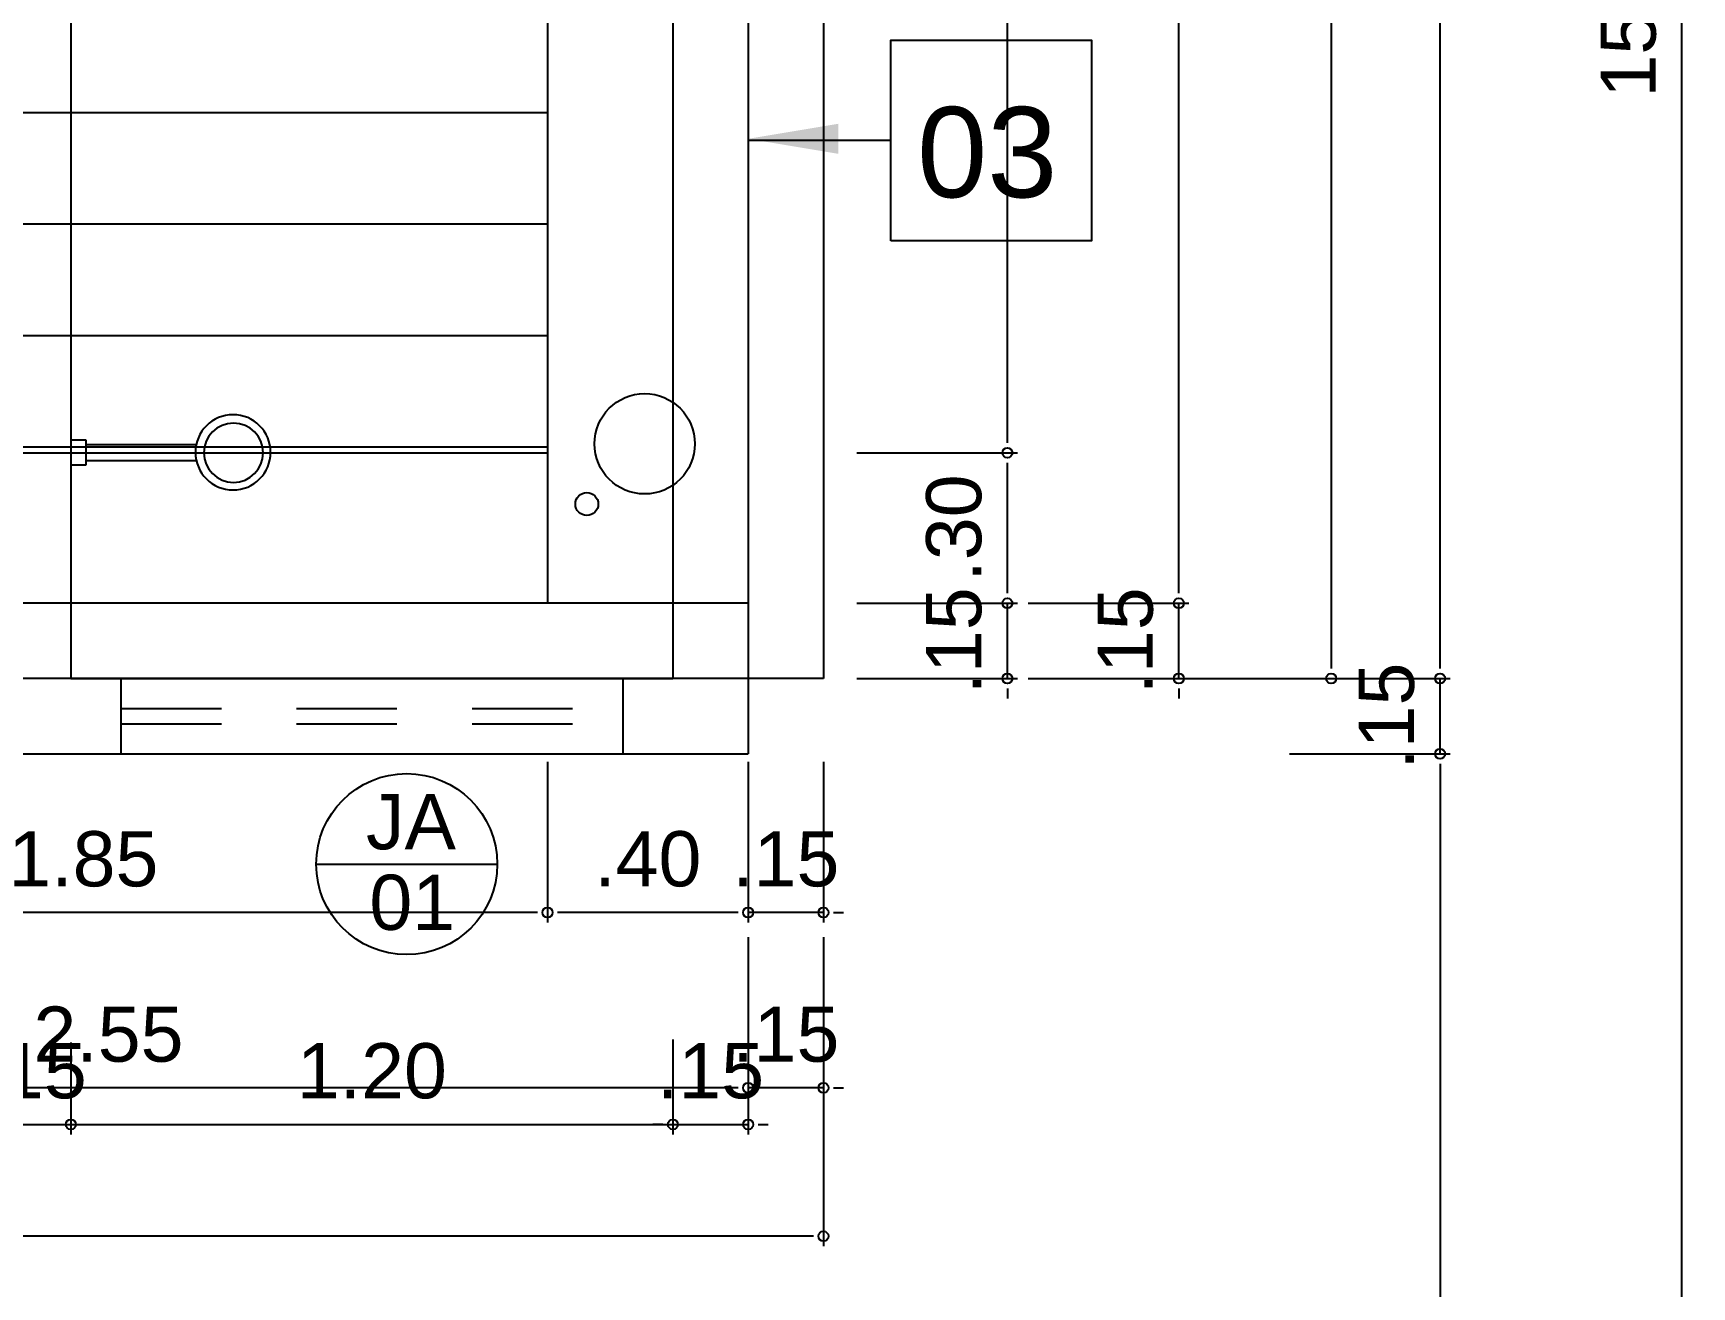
# Model space of a CAD drawing. Header units: millimetres. Extents: x 2125 to 3408, y 1171 to 1686.
# Drawn here: x 3402.146 to 3405.452, y 1524.769 to 1527.267 of the extents above; entities that cross this region are included whole.
import ezdxf

# ---------------------------------------------------------------- set-up
doc = ezdxf.new("R2010")
doc.units = ezdxf.units.MM
doc.linetypes.add('CONTORNO_QUADRO_T', pattern=[0.35, 0.2, -0.15])
for name, color, linetype in [('CALHA', 2, 'Continuous'), ('cobertura', 1, 'Continuous'), ('cotas', 7, 'Continuous'), ('ESQUADRIA', 3, 'Continuous'), ('JANELA2', 1, 'Continuous'), ('LAYOUT', 7, 'Continuous'), ('Layout_Equipamentos', 7, 'Continuous'), ('PAREDE', 4, 'Continuous'), ('PAREDES', 4, 'Continuous'), ('RUFO', 3, 'Continuous'), ('TEXTO01', 7, 'Continuous'), ('TEXTO02', 3, 'Continuous')]:
    doc.layers.add(name, color=color, linetype=linetype)
doc.styles.add('ROMANS', font='arial.ttf')
doc.styles.get("Standard").update_dxf_attribs({"font": 'arial.ttf'})
doc.styles.add('TEXTO1', font='swissko.ttf', dxfattribs={"width": 0.6, "height": 0.1})
doc.dimstyles.new('ESCALA75', dxfattribs={"dimtxt": 0.11, "dimasz": 0.02, "dimexe": 0.02, "dimexo": 0.04, "dimgap": 0.05, "dimtad": 1, "dimzin": 4, "dimdsep": 46, "dimtxsty": 'ROMANS', "dimblk1": 'PPC', "dimblk2": 'PPC', "dimsah": 1, "dimcen": 0.02, "dimclrd": 7, "dimclre": 7, "dimclrt": 3, "dimazin": 1, "dimtfac": 1, "dimtix": 1, "dimtmove": 0, "dimatfit": 3, "dimldrblk": 'PPC', "dimfxl": 0, "dimtolj": 1, "dimtzin": 12, "dimarcsym": 0})

# ---------------------------------------------------------------- blocks, each defined once
blk = doc.blocks.new('new block9')
at = {"layer": 'Layout_Equipamentos'}
for p, q in [((-0.0255, 0.3243), (-0.0255, 0.2943)), ((0.0245, 0.2943), (0.0245, 0.3243)), ((-0.0255, 0.2943), (0.0245, 0.2943)), ((-0.0165, 0.2943), (-0.0165, 0.0743)), ((0.0155, 0.2943), (0.0155, 0.0743))]:
    blk.add_line(p, q, dxfattribs=at)
for centre, radius in [((-0.0008, 0.001), 0.075), ((0, 0), 0.059)]:
    blk.add_circle(centre, radius, dxfattribs=at)
blk = doc.blocks.new('PPC')
at = {"color": 2}
blk.add_circle((0, 0), 0.5, dxfattribs=at)
blk = doc.blocks.new('*D1241')
at = {"layer": 'cotas', "color": 7, "lineweight": -2, "transparency": 16777216}
for p, q in [((3404.9504, 1526.001), (3404.9504, 1526.021)), ((3404.6504, 1525.981), (3404.9704, 1525.981)), ((3404.9504, 1525.831), (3404.9504, 1525.981)), ((3404.6504, 1525.831), (3404.9704, 1525.831)), ((3404.9504, 1525.811), (3404.9504, 1525.791))]:
    blk.add_line(p, q, dxfattribs=at)
at = {"layer": 'DEFPOINTS', "color": 0, "transparency": 16777216}
for p in [(3403.4214, 1525.981), (3404.9504, 1525.981), (3403.4214, 1525.831)]:
    blk.add_point(p, dxfattribs=at)
at = {"layer": 'cotas', "color": 7, "lineweight": -2, "transparency": 16777216, "xscale": 0.02, "yscale": 0.02, "zscale": 0.02}
for p, rotation in [((3404.9504, 1525.981), 270), ((3404.9504, 1525.831), 90)]:
    blk.add_blockref('PPC', p, dxfattribs=dict(at, rotation=rotation))
at = {"layer": 'cotas', "color": 3, "transparency": 16777216, "insert": (3404.8442, 1525.906), "char_height": 0.11, "attachment_point": 5, "rotation": 90, "style": 'ROMANS'}
blk.add_mtext('\\A1;.15', dxfattribs=at)
blk = doc.blocks.new('*D1242')
at = {"layer": 'cotas', "color": 7, "lineweight": -2, "transparency": 16777216}
for p, q in [((3404.6504, 1529.081), (3404.9704, 1529.081)), ((3404.9504, 1526.001), (3404.9504, 1529.061)), ((3404.6504, 1525.981), (3404.9704, 1525.981))]:
    blk.add_line(p, q, dxfattribs=at)
at = {"layer": 'DEFPOINTS', "color": 0, "transparency": 16777216}
for p in [(3403.4214, 1529.081), (3404.9504, 1529.081), (3403.4214, 1525.981)]:
    blk.add_point(p, dxfattribs=at)
at = {"layer": 'cotas', "color": 7, "lineweight": -2, "transparency": 16777216, "xscale": 0.02, "yscale": 0.02, "zscale": 0.02}
for p, rotation in [((3404.9504, 1529.081), 90), ((3404.9504, 1525.981), 270)]:
    blk.add_blockref('PPC', p, dxfattribs=dict(at, rotation=rotation))
at = {"layer": 'cotas', "color": 3, "transparency": 16777216, "insert": (3404.8442, 1527.531), "char_height": 0.11, "attachment_point": 5, "rotation": 90, "style": 'ROMANS'}
blk.add_mtext('\\A1;3.10', dxfattribs=at)
blk = doc.blocks.new('*D1201')
at = {"layer": 'cotas', "color": 7, "lineweight": -2, "transparency": 16777216}
for p, q in [((3405.1322, 1535.031), (3405.4522, 1535.031)), ((3405.4322, 1519.651), (3405.4322, 1535.011)), ((3405.1322, 1519.631), (3405.4522, 1519.631))]:
    blk.add_line(p, q, dxfattribs=at)
at = {"layer": 'DEFPOINTS', "color": 0, "transparency": 16777216}
for p in [(3403.6639, 1535.031), (3405.4322, 1535.031), (3403.6639, 1519.631)]:
    blk.add_point(p, dxfattribs=at)
at = {"layer": 'cotas', "color": 7, "lineweight": -2, "transparency": 16777216, "xscale": 0.02, "yscale": 0.02, "zscale": 0.02}
for p, rotation in [((3405.4322, 1535.031), 90), ((3405.4322, 1519.631), 270)]:
    blk.add_blockref('PPC', p, dxfattribs=dict(at, rotation=rotation))
at = {"layer": 'cotas', "color": 3, "transparency": 16777216, "insert": (3405.3261, 1527.331), "char_height": 0.11, "attachment_point": 5, "rotation": 90, "style": 'ROMANS'}
blk.add_mtext('\\A1;15.40', dxfattribs=at)
blk = doc.blocks.new('*D1214')
at = {"layer": 'cotas', "color": 7, "lineweight": -2, "transparency": 16777216}
for p, q in [((3402.0714, 1525.2617), (3402.0714, 1525.0724)), ((3402.2214, 1525.2556), (3402.2214, 1525.0724)), ((3402.0514, 1525.0924), (3402.0314, 1525.0924)), ((3402.0714, 1525.0924), (3402.2214, 1525.0924)), ((3402.2414, 1525.0924), (3402.2614, 1525.0924))]:
    blk.add_line(p, q, dxfattribs=at)
at = {"layer": 'DEFPOINTS', "color": 0, "transparency": 16777216}
for p in [(3402.0714, 1525.3017), (3402.2214, 1525.2956), (3402.2214, 1525.0924)]:
    blk.add_point(p, dxfattribs=at)
at = {"layer": 'cotas', "color": 7, "lineweight": -2, "transparency": 16777216, "xscale": 0.02, "yscale": 0.02, "zscale": 0.02}
blk.add_blockref('PPC', (3402.0714, 1525.0924), dxfattribs=at)
at = {"layer": 'cotas', "color": 7, "lineweight": -2, "transparency": 16777216, "xscale": 0.02, "yscale": 0.02, "zscale": 0.02, "rotation": 180}
blk.add_blockref('PPC', (3402.2214, 1525.0924), dxfattribs=at)
at = {"layer": 'cotas', "color": 3, "transparency": 16777216, "insert": (3402.1464, 1525.1986), "char_height": 0.11, "attachment_point": 5, "style": 'ROMANS'}
blk.add_mtext('\\A1;.15', dxfattribs=at)
blk = doc.blocks.new('*D1215')
at = {"layer": 'cotas', "color": 7, "lineweight": -2, "transparency": 16777216}
for p, q in [((3403.4214, 1525.2617), (3403.4214, 1525.0724)), ((3402.2214, 1525.2556), (3402.2214, 1525.0724)), ((3402.2414, 1525.0924), (3403.4014, 1525.0924))]:
    blk.add_line(p, q, dxfattribs=at)
at = {"layer": 'DEFPOINTS', "color": 0, "transparency": 16777216}
for p in [(3402.2214, 1525.2956), (3403.4214, 1525.3017), (3403.4214, 1525.0924)]:
    blk.add_point(p, dxfattribs=at)
at = {"layer": 'cotas', "color": 7, "lineweight": -2, "transparency": 16777216, "xscale": 0.02, "yscale": 0.02, "zscale": 0.02, "rotation": 180}
blk.add_blockref('PPC', (3402.2214, 1525.0924), dxfattribs=at)
at = {"layer": 'cotas', "color": 7, "lineweight": -2, "transparency": 16777216, "xscale": 0.02, "yscale": 0.02, "zscale": 0.02}
blk.add_blockref('PPC', (3403.4214, 1525.0924), dxfattribs=at)
at = {"layer": 'cotas', "color": 3, "transparency": 16777216, "insert": (3402.8214, 1525.1986), "char_height": 0.11, "attachment_point": 5, "style": 'ROMANS'}
blk.add_mtext('\\A1;1.20', dxfattribs=at)
blk = doc.blocks.new('*D1216')
at = {"layer": 'cotas', "color": 7, "lineweight": -2, "transparency": 16777216}
for p, q in [((3403.4214, 1525.2617), (3403.4214, 1525.0724)), ((3403.5714, 1525.2678), (3403.5714, 1525.0724)), ((3403.4014, 1525.0924), (3403.3814, 1525.0924)), ((3403.4214, 1525.0924), (3403.5714, 1525.0924)), ((3403.5914, 1525.0924), (3403.6114, 1525.0924))]:
    blk.add_line(p, q, dxfattribs=at)
at = {"layer": 'DEFPOINTS', "color": 0, "transparency": 16777216}
for p in [(3403.4214, 1525.3017), (3403.5714, 1525.3078), (3403.5714, 1525.0924)]:
    blk.add_point(p, dxfattribs=at)
at = {"layer": 'cotas', "color": 7, "lineweight": -2, "transparency": 16777216, "xscale": 0.02, "yscale": 0.02, "zscale": 0.02}
blk.add_blockref('PPC', (3403.4214, 1525.0924), dxfattribs=at)
at = {"layer": 'cotas', "color": 7, "lineweight": -2, "transparency": 16777216, "xscale": 0.02, "yscale": 0.02, "zscale": 0.02, "rotation": 180}
blk.add_blockref('PPC', (3403.5714, 1525.0924), dxfattribs=at)
at = {"layer": 'cotas', "color": 3, "transparency": 16777216, "insert": (3403.4964, 1525.1986), "char_height": 0.11, "attachment_point": 5, "style": 'ROMANS'}
blk.add_mtext('\\A1;.15', dxfattribs=at)
blk = doc.blocks.new('*D1255')
at = {"layer": 'cotas', "color": 7, "lineweight": -2, "transparency": 16777216}
for p, q in [((3391.553, 1525.831), (3391.233, 1525.831)), ((3391.253, 1519.7126), (3391.253, 1525.811)), ((3391.553, 1519.6926), (3391.233, 1519.6926))]:
    blk.add_line(p, q, dxfattribs=at)
at = {"layer": 'DEFPOINTS', "color": 0, "transparency": 16777216}
for p in [(3391.253, 1525.831), (3404.9504, 1525.831), (3391.6214, 1519.6926)]:
    blk.add_point(p, dxfattribs=at)
at = {"layer": 'cotas', "color": 7, "lineweight": -2, "transparency": 16777216, "xscale": 0.02, "yscale": 0.02, "zscale": 0.02}
for p, rotation in [((3391.253, 1525.831), 90), ((3391.253, 1519.6926), 270)]:
    blk.add_blockref('PPC', p, dxfattribs=dict(at, rotation=rotation))
at = {"layer": 'cotas', "color": 3, "transparency": 16777216, "insert": (3391.1468, 1522.7618), "char_height": 0.11, "attachment_point": 5, "rotation": 90, "style": 'ROMANS'}
blk.add_mtext('\\A1;6.14', dxfattribs=at)
blk = doc.blocks.new('*D1256')
at = {"layer": 'cotas', "color": 7, "lineweight": -2, "transparency": 16777216}
for p, q in [((3404.6504, 1525.831), (3404.9704, 1525.831)), ((3404.9504, 1525.811), (3404.9504, 1519.801)), ((3404.6504, 1519.781), (3404.9704, 1519.781))]:
    blk.add_line(p, q, dxfattribs=at)
at = {"layer": 'DEFPOINTS', "color": 0, "transparency": 16777216}
for p in [(3403.5714, 1525.831), (3403.5714, 1519.781), (3404.9504, 1519.781)]:
    blk.add_point(p, dxfattribs=at)
at = {"layer": 'cotas', "color": 7, "lineweight": -2, "transparency": 16777216, "xscale": 0.02, "yscale": 0.02, "zscale": 0.02}
for p, rotation in [((3404.9504, 1525.831), 90), ((3404.9504, 1519.781), 270)]:
    blk.add_blockref('PPC', p, dxfattribs=dict(at, rotation=rotation))
at = {"layer": 'cotas', "color": 3, "transparency": 16777216, "insert": (3404.8442, 1522.806), "char_height": 0.11, "attachment_point": 5, "rotation": 90, "style": 'ROMANS'}
blk.add_mtext('\\A1;6.05', dxfattribs=at)
blk = doc.blocks.new('*D1303')
at = {"layer": 'cotas', "color": 7, "lineweight": -2, "transparency": 16777216}
for p, q in [((3404.088, 1526.151), (3404.088, 1526.171)), ((3403.788, 1526.131), (3404.108, 1526.131)), ((3404.088, 1525.981), (3404.088, 1526.131)), ((3403.788, 1525.981), (3404.108, 1525.981)), ((3404.088, 1525.961), (3404.088, 1525.941))]:
    blk.add_line(p, q, dxfattribs=at)
at = {"layer": 'DEFPOINTS', "color": 0, "transparency": 16777216}
for p in [(3403.5714, 1526.131), (3404.088, 1526.131), (3403.7214, 1525.981)]:
    blk.add_point(p, dxfattribs=at)
at = {"layer": 'cotas', "color": 7, "lineweight": -2, "transparency": 16777216, "xscale": 0.02, "yscale": 0.02, "zscale": 0.02}
for p, rotation in [((3404.088, 1526.131), 270), ((3404.088, 1525.981), 90)]:
    blk.add_blockref('PPC', p, dxfattribs=dict(at, rotation=rotation))
at = {"layer": 'cotas', "color": 3, "transparency": 16777216, "insert": (3403.9818, 1526.056), "char_height": 0.11, "attachment_point": 5, "rotation": 90, "style": 'ROMANS'}
blk.add_mtext('\\A1;.15', dxfattribs=at)
blk = doc.blocks.new('*D1304')
at = {"layer": 'cotas', "color": 7, "lineweight": -2, "transparency": 16777216}
for p, q in [((3403.788, 1526.431), (3404.108, 1526.431)), ((3404.088, 1526.151), (3404.088, 1526.411)), ((3403.788, 1526.131), (3404.108, 1526.131))]:
    blk.add_line(p, q, dxfattribs=at)
at = {"layer": 'DEFPOINTS', "color": 0, "transparency": 16777216}
for p in [(3403.1714, 1526.431), (3404.088, 1526.431), (3403.5714, 1526.131)]:
    blk.add_point(p, dxfattribs=at)
at = {"layer": 'cotas', "color": 7, "lineweight": -2, "transparency": 16777216, "xscale": 0.02, "yscale": 0.02, "zscale": 0.02}
for p, rotation in [((3404.088, 1526.431), 90), ((3404.088, 1526.131), 270)]:
    blk.add_blockref('PPC', p, dxfattribs=dict(at, rotation=rotation))
at = {"layer": 'cotas', "color": 3, "transparency": 16777216, "insert": (3403.9818, 1526.281), "char_height": 0.11, "attachment_point": 5, "rotation": 90, "style": 'ROMANS'}
blk.add_mtext('\\A1;.30', dxfattribs=at)
blk = doc.blocks.new('*D1305')
at = {"layer": 'cotas', "color": 7, "lineweight": -2, "transparency": 16777216}
for p, q in [((3403.788, 1534.731), (3404.108, 1534.731)), ((3404.088, 1526.451), (3404.088, 1534.711)), ((3403.788, 1526.431), (3404.108, 1526.431))]:
    blk.add_line(p, q, dxfattribs=at)
at = {"layer": 'DEFPOINTS', "color": 0, "transparency": 16777216}
for p in [(3403.1714, 1534.731), (3404.088, 1534.731), (3403.1714, 1526.431)]:
    blk.add_point(p, dxfattribs=at)
at = {"layer": 'cotas', "color": 7, "lineweight": -2, "transparency": 16777216, "xscale": 0.02, "yscale": 0.02, "zscale": 0.02}
for p, rotation in [((3404.088, 1534.731), 90), ((3404.088, 1526.431), 270)]:
    blk.add_blockref('PPC', p, dxfattribs=dict(at, rotation=rotation))
at = {"layer": 'cotas', "color": 3, "transparency": 16777216, "insert": (3403.9818, 1530.581), "char_height": 0.11, "attachment_point": 5, "rotation": 90, "style": 'ROMANS'}
blk.add_mtext('\\A1;8.30', dxfattribs=at)
blk = doc.blocks.new('*D1308')
at = {"layer": 'cotas', "color": 7, "lineweight": -2, "transparency": 16777216}
for p, q in [((3404.4297, 1526.151), (3404.4297, 1526.171)), ((3404.1297, 1526.131), (3404.4497, 1526.131)), ((3404.4297, 1525.981), (3404.4297, 1526.131)), ((3404.1297, 1525.981), (3404.4497, 1525.981)), ((3404.4297, 1525.961), (3404.4297, 1525.941))]:
    blk.add_line(p, q, dxfattribs=at)
at = {"layer": 'DEFPOINTS', "color": 0, "transparency": 16777216}
for p in [(3403.5714, 1526.131), (3404.4297, 1526.131), (3403.7214, 1525.981)]:
    blk.add_point(p, dxfattribs=at)
at = {"layer": 'cotas', "color": 7, "lineweight": -2, "transparency": 16777216, "xscale": 0.02, "yscale": 0.02, "zscale": 0.02}
for p, rotation in [((3404.4297, 1526.131), 270), ((3404.4297, 1525.981), 90)]:
    blk.add_blockref('PPC', p, dxfattribs=dict(at, rotation=rotation))
at = {"layer": 'cotas', "color": 3, "transparency": 16777216, "insert": (3404.3236, 1526.056), "char_height": 0.11, "attachment_point": 5, "rotation": 90, "style": 'ROMANS'}
blk.add_mtext('\\A1;.15', dxfattribs=at)
blk = doc.blocks.new('*D1309')
at = {"layer": 'cotas', "color": 7, "lineweight": -2, "transparency": 16777216}
for p, q in [((3404.1297, 1535.031), (3404.4497, 1535.031)), ((3404.4297, 1526.151), (3404.4297, 1535.011)), ((3404.1297, 1526.131), (3404.4497, 1526.131))]:
    blk.add_line(p, q, dxfattribs=at)
at = {"layer": 'DEFPOINTS', "color": 0, "transparency": 16777216}
for p in [(3403.1714, 1535.031), (3404.4297, 1535.031), (3403.5714, 1526.131)]:
    blk.add_point(p, dxfattribs=at)
at = {"layer": 'cotas', "color": 7, "lineweight": -2, "transparency": 16777216, "xscale": 0.02, "yscale": 0.02, "zscale": 0.02}
for p, rotation in [((3404.4297, 1535.031), 90), ((3404.4297, 1526.131), 270)]:
    blk.add_blockref('PPC', p, dxfattribs=dict(at, rotation=rotation))
at = {"layer": 'cotas', "color": 3, "transparency": 16777216, "insert": (3404.3236, 1530.581), "char_height": 0.11, "attachment_point": 5, "rotation": 90, "style": 'ROMANS'}
blk.add_mtext('\\A1;8.90', dxfattribs=at)
blk = doc.blocks.new('*D1311')
at = {"layer": 'cotas', "color": 7, "lineweight": -2, "transparency": 16777216}
for p, q in [((3404.4335, 1535.181), (3404.7535, 1535.181)), ((3404.7335, 1535.161), (3404.7335, 1526.001)), ((3404.4335, 1525.981), (3404.7535, 1525.981))]:
    blk.add_line(p, q, dxfattribs=at)
at = {"layer": 'DEFPOINTS', "color": 0, "transparency": 16777216}
for p in [(3403.7214, 1535.181), (3403.7214, 1525.981), (3404.7335, 1525.981)]:
    blk.add_point(p, dxfattribs=at)
at = {"layer": 'cotas', "color": 7, "lineweight": -2, "transparency": 16777216, "xscale": 0.02, "yscale": 0.02, "zscale": 0.02}
for p, rotation in [((3404.7335, 1535.181), 90), ((3404.7335, 1525.981), 270)]:
    blk.add_blockref('PPC', p, dxfattribs=dict(at, rotation=rotation))
at = {"layer": 'cotas', "color": 3, "transparency": 16777216, "insert": (3404.6274, 1530.581), "char_height": 0.11, "attachment_point": 5, "rotation": 90, "style": 'ROMANS'}
blk.add_mtext('\\A1;9.20', dxfattribs=at)
blk = doc.blocks.new('*D1312')
at = {"layer": 'cotas', "color": 7, "lineweight": -2, "transparency": 16777216}
for p, q in [((3403.5714, 1525.8148), (3403.5714, 1525.4948)), ((3403.7214, 1525.8148), (3403.7214, 1525.4948)), ((3403.5514, 1525.5148), (3403.5314, 1525.5148)), ((3403.7214, 1525.5148), (3403.5714, 1525.5148)), ((3403.7414, 1525.5148), (3403.7614, 1525.5148))]:
    blk.add_line(p, q, dxfattribs=at)
at = {"layer": 'DEFPOINTS', "color": 0, "transparency": 16777216}
for p in [(3403.5714, 1526.131), (3403.7214, 1525.981), (3403.5714, 1525.5148)]:
    blk.add_point(p, dxfattribs=at)
at = {"layer": 'cotas', "color": 7, "lineweight": -2, "transparency": 16777216, "xscale": 0.02, "yscale": 0.02, "zscale": 0.02}
blk.add_blockref('PPC', (3403.5714, 1525.5148), dxfattribs=at)
at = {"layer": 'cotas', "color": 7, "lineweight": -2, "transparency": 16777216, "xscale": 0.02, "yscale": 0.02, "zscale": 0.02, "rotation": 180}
blk.add_blockref('PPC', (3403.7214, 1525.5148), dxfattribs=at)
at = {"layer": 'cotas', "color": 3, "transparency": 16777216, "insert": (3403.6464, 1525.621), "char_height": 0.11, "attachment_point": 5, "style": 'ROMANS'}
blk.add_mtext('\\A1;.15', dxfattribs=at)
blk = doc.blocks.new('*D1313')
at = {"layer": 'cotas', "color": 7, "lineweight": -2, "transparency": 16777216}
for p, q in [((3403.1714, 1525.8148), (3403.1714, 1525.4948)), ((3403.5714, 1525.8148), (3403.5714, 1525.4948)), ((3403.5514, 1525.5148), (3403.1914, 1525.5148))]:
    blk.add_line(p, q, dxfattribs=at)
at = {"layer": 'DEFPOINTS', "color": 0, "transparency": 16777216}
for p in [(3403.1714, 1526.131), (3403.5714, 1526.131), (3403.1714, 1525.5148)]:
    blk.add_point(p, dxfattribs=at)
at = {"layer": 'cotas', "color": 7, "lineweight": -2, "transparency": 16777216, "xscale": 0.02, "yscale": 0.02, "zscale": 0.02, "rotation": 180}
blk.add_blockref('PPC', (3403.1714, 1525.5148), dxfattribs=at)
at = {"layer": 'cotas', "color": 7, "lineweight": -2, "transparency": 16777216, "xscale": 0.02, "yscale": 0.02, "zscale": 0.02}
blk.add_blockref('PPC', (3403.5714, 1525.5148), dxfattribs=at)
at = {"layer": 'cotas', "color": 3, "transparency": 16777216, "insert": (3403.3714, 1525.621), "char_height": 0.11, "attachment_point": 5, "style": 'ROMANS'}
blk.add_mtext('\\A1;.40', dxfattribs=at)
blk = doc.blocks.new('*D1314')
at = {"layer": 'cotas', "color": 7, "lineweight": -2, "transparency": 16777216}
for p, q in [((3401.3214, 1525.8148), (3401.3214, 1525.4948)), ((3403.1714, 1525.8148), (3403.1714, 1525.4948)), ((3403.1514, 1525.5148), (3401.3414, 1525.5148))]:
    blk.add_line(p, q, dxfattribs=at)
at = {"layer": 'DEFPOINTS', "color": 0, "transparency": 16777216}
for p in [(3401.3214, 1526.431), (3403.1714, 1526.131), (3401.3214, 1525.5148)]:
    blk.add_point(p, dxfattribs=at)
at = {"layer": 'cotas', "color": 7, "lineweight": -2, "transparency": 16777216, "xscale": 0.02, "yscale": 0.02, "zscale": 0.02, "rotation": 180}
blk.add_blockref('PPC', (3401.3214, 1525.5148), dxfattribs=at)
at = {"layer": 'cotas', "color": 7, "lineweight": -2, "transparency": 16777216, "xscale": 0.02, "yscale": 0.02, "zscale": 0.02}
blk.add_blockref('PPC', (3403.1714, 1525.5148), dxfattribs=at)
at = {"layer": 'cotas', "color": 3, "transparency": 16777216, "insert": (3402.2464, 1525.621), "char_height": 0.11, "attachment_point": 5, "style": 'ROMANS'}
blk.add_mtext('\\A1;1.85', dxfattribs=at)
blk = doc.blocks.new('*D1318')
at = {"layer": 'cotas', "color": 7, "lineweight": -2, "transparency": 16777216}
for p, q in [((3403.5714, 1525.4654), (3403.5714, 1525.1454)), ((3403.7214, 1525.4654), (3403.7214, 1525.1454)), ((3403.5514, 1525.1654), (3403.5314, 1525.1654)), ((3403.7214, 1525.1654), (3403.5714, 1525.1654)), ((3403.7414, 1525.1654), (3403.7614, 1525.1654))]:
    blk.add_line(p, q, dxfattribs=at)
at = {"layer": 'DEFPOINTS', "color": 0, "transparency": 16777216}
for p in [(3403.5714, 1526.131), (3403.7214, 1525.981), (3403.5714, 1525.1654)]:
    blk.add_point(p, dxfattribs=at)
at = {"layer": 'cotas', "color": 7, "lineweight": -2, "transparency": 16777216, "xscale": 0.02, "yscale": 0.02, "zscale": 0.02}
blk.add_blockref('PPC', (3403.5714, 1525.1654), dxfattribs=at)
at = {"layer": 'cotas', "color": 7, "lineweight": -2, "transparency": 16777216, "xscale": 0.02, "yscale": 0.02, "zscale": 0.02, "rotation": 180}
blk.add_blockref('PPC', (3403.7214, 1525.1654), dxfattribs=at)
at = {"layer": 'cotas', "color": 3, "transparency": 16777216, "insert": (3403.6464, 1525.2716), "char_height": 0.11, "attachment_point": 5, "style": 'ROMANS'}
blk.add_mtext('\\A1;.15', dxfattribs=at)
blk = doc.blocks.new('*D1319')
at = {"layer": 'cotas', "color": 7, "lineweight": -2, "transparency": 16777216}
for p, q in [((3401.0214, 1525.4654), (3401.0214, 1525.1454)), ((3403.5714, 1525.4654), (3403.5714, 1525.1454)), ((3403.5514, 1525.1654), (3401.0414, 1525.1654))]:
    blk.add_line(p, q, dxfattribs=at)
at = {"layer": 'DEFPOINTS', "color": 0, "transparency": 16777216}
for p in [(3401.0214, 1526.131), (3403.5714, 1526.131), (3401.0214, 1525.1654)]:
    blk.add_point(p, dxfattribs=at)
at = {"layer": 'cotas', "color": 7, "lineweight": -2, "transparency": 16777216, "xscale": 0.02, "yscale": 0.02, "zscale": 0.02, "rotation": 180}
blk.add_blockref('PPC', (3401.0214, 1525.1654), dxfattribs=at)
at = {"layer": 'cotas', "color": 7, "lineweight": -2, "transparency": 16777216, "xscale": 0.02, "yscale": 0.02, "zscale": 0.02}
blk.add_blockref('PPC', (3403.5714, 1525.1654), dxfattribs=at)
at = {"layer": 'cotas', "color": 3, "transparency": 16777216, "insert": (3402.2964, 1525.2716), "char_height": 0.11, "attachment_point": 5, "style": 'ROMANS'}
blk.add_mtext('\\A1;2.55', dxfattribs=at)
blk = doc.blocks.new('*D1320')
at = {"layer": 'cotas', "color": 7, "lineweight": -2, "transparency": 16777216}
for p, q in [((3391.9214, 1525.1695), (3391.9214, 1524.8495)), ((3403.7214, 1525.1695), (3403.7214, 1524.8495)), ((3403.7014, 1524.8695), (3391.9414, 1524.8695))]:
    blk.add_line(p, q, dxfattribs=at)
at = {"layer": 'DEFPOINTS', "color": 0, "transparency": 16777216}
for p in [(3391.9214, 1525.981), (3403.7214, 1525.981), (3391.9214, 1524.8695)]:
    blk.add_point(p, dxfattribs=at)
at = {"layer": 'cotas', "color": 7, "lineweight": -2, "transparency": 16777216, "xscale": 0.02, "yscale": 0.02, "zscale": 0.02, "rotation": 180}
blk.add_blockref('PPC', (3391.9214, 1524.8695), dxfattribs=at)
at = {"layer": 'cotas', "color": 7, "lineweight": -2, "transparency": 16777216, "xscale": 0.02, "yscale": 0.02, "zscale": 0.02}
blk.add_blockref('PPC', (3403.7214, 1524.8695), dxfattribs=at)
at = {"layer": 'cotas', "color": 3, "transparency": 16777216, "insert": (3397.8214, 1524.9757), "char_height": 0.11, "attachment_point": 5, "style": 'ROMANS'}
blk.add_mtext('\\A1;11.80', dxfattribs=at)

msp = doc.modelspace()

# ---------------------------------------------------------------- hatches: boundary and pattern name
at = {"layer": 'cobertura'}
h = msp.add_hatch(dxfattribs=at)
h.set_pattern_fill('ANSI31', color=256, scale=0.07, angle=315)
h.set_pattern_definition([(0, (1004.02428, 690.56013), (7e-17, 0.22225), [])])
h.paths.add_polyline_path([(3391.8464, 1534.731), (3391.8464, 1527.881), (3401.3214, 1527.881), (3401.3214, 1526.431), (3403.1714, 1526.431), (3403.1714, 1534.731)])
h.paths.add_polyline_path([(3396.7309, 1532.2048), (3397.367, 1531.5798), (3396.7309, 1530.9548)], flags=16)
h.paths.add_polyline_path([(3396.7442, 1531.4671), (3397.1885, 1531.4671), (3397.1885, 1531.7508), (3396.7442, 1531.7508)], flags=8)
at = {"layer": 'TEXTO01'}
h = msp.add_hatch(dxfattribs=at)
h.set_pattern_fill('ANGLE', color=256)
h.set_pattern_definition([(0, (1118.0924, 643.723), (0, 6.985), [5.08, -1.905]), (90, (1118.0924, 643.723), (-6.985, 4e-16), [5.08, -1.905])])
h.paths.add_polyline_path([(3403.2726, 1526.3287, 1), (3403.227, 1526.3287, 1)])

# ---------------------------------------------------------------- linework, layer by layer
msp.add_line((3403.8555, 1527.0533), (3403.5736, 1527.0533))
msp.add_lwpolyline([(3403.8555, 1526.8533), (3403.8555, 1527.2533), (3404.2555, 1527.2533), (3404.2555, 1526.8533)], close=True)
msp.add_circle((3403.3651, 1526.4488), 0.1)
at = {"layer": 'CALHA'}
msp.add_line((3403.1714, 1534.731), (3403.1714, 1526.431), dxfattribs=at)
at = {"layer": 'cotas'}
msp.add_line((3402.2214, 1525.0923), (3403.4214, 1525.0923), dxfattribs=at)
at = {"layer": 'ESQUADRIA', "linetype": 'CONTORNO_QUADRO_T'}
for p, q in [((3402.3214, 1525.921), (3403.3214, 1525.921)), ((3402.3214, 1525.891), (3403.3214, 1525.891))]:
    msp.add_line(p, q, dxfattribs=at)
at = {"layer": 'JANELA2'}
for p, q in [((3402.3214, 1525.981), (3402.3214, 1525.831)), ((3403.3214, 1525.981), (3403.3214, 1525.831))]:
    msp.add_line(p, q, dxfattribs=at)
at = {"layer": 'LAYOUT'}
msp.add_solid([(3403.7514, 1527.0266), (3403.5714, 1527.0566), (3403.7514, 1527.0866)], dxfattribs=at)
at = {"layer": 'PAREDE', "linetype": 'Continuous'}
for p, q in [((3403.5714, 1529.296), (3403.5714, 1525.831)), ((3402.2214, 1529.081), (3402.2214, 1525.981)), ((3403.4214, 1529.081), (3403.4214, 1525.981))]:
    msp.add_line(p, q, dxfattribs=at)
at = {"layer": 'PAREDE'}
for p, q in [((3402.2214, 1525.981), (3403.4214, 1525.981)), ((3400.7214, 1525.831), (3403.5714, 1525.831))]:
    msp.add_line(p, q, dxfattribs=at)
at = {"layer": 'PAREDES'}
msp.add_lwpolyline([(3372.6214, 1519.781), (3358.9214, 1519.781), (3358.9214, 1523.581), (3360.4714, 1523.581), (3360.4714, 1525.581), (3358.9214, 1525.581), (3358.9214, 1529.381), (3363.1714, 1529.381), (3363.3214, 1529.381), (3363.3214, 1535.181), (3403.7214, 1535.181), (3403.7214, 1525.981), (3400.8714, 1525.981), (3400.8714, 1527.431), (3391.9214, 1527.431), (3391.9214, 1519.781), (3382.7714, 1519.781), (3382.7714, 1525.581), (3372.6214, 1525.581), (3372.6214, 1519.781)], dxfattribs=at)
msp.add_lwpolyline([(3372.4714, 1519.931), (3359.0714, 1519.931), (3359.0714, 1523.431), (3360.6214, 1523.431), (3360.6214, 1525.731), (3359.0714, 1525.731), (3359.0714, 1529.231), (3363.1714, 1529.231), (3363.4714, 1529.231), (3363.4714, 1535.031), (3403.5714, 1535.031), (3403.5714, 1526.131), (3401.0214, 1526.131), (3401.0214, 1527.581), (3391.7714, 1527.581), (3391.7714, 1519.931), (3382.9214, 1519.931), (3382.9214, 1525.731), (3372.4714, 1525.731)], close=True, dxfattribs=at)
at = {"layer": 'RUFO'}
for p, q in [((3401.3214, 1526.431), (3403.1714, 1526.431)), ((3403.1714, 1526.431), (3403.1714, 1526.131))]:
    msp.add_line(p, q, dxfattribs=at)
at = {"layer": 'TEXTO01'}
msp.add_line((3402.7105, 1525.6112), (3403.0712, 1525.6112), dxfattribs=at)
for centre, radius in [((3403.2498, 1526.3287), 0.0228), ((3402.8909, 1525.6112), 0.1804)]:
    msp.add_circle(centre, radius, dxfattribs=at)

# ---------------------------------------------------------------- block references
at = {"layer": 'Layout_Equipamentos', "xscale": -1, "rotation": 90}
msp.add_blockref('new block9', (3402.5457, 1526.431), dxfattribs=at)

# ---------------------------------------------------------------- texts
at = {"layer": 'TEXTO01', "ltscale": 0.0001, "char_height": 0.11, "width": 0.330365, "attachment_point": 1, "style": 'TEXTO1'}
for s, insert in [('{\\fSansSerif|b0|i0|c2|p2;\\W1;JA}', (3402.8097, 1525.7507)), ('{\\fSansSerif|b0|i0|c2|p2;\\W1;01}', (3402.8165, 1525.5901))]:
    msp.add_mtext(s, dxfattribs=dict(at, insert=insert))
at = {"layer": 'TEXTO02', "ltscale": 0.0001, "insert": (3403.9081, 1527.12), "char_height": 0.18, "attachment_point": 1}
msp.add_mtext('03', dxfattribs=at)

# ---------------------------------------------------------------- dimensions: what is measured, and where the dimension line sits
at = {"layer": 'cotas'}
for base, p1, p2, picture, middle in [((3404.7335, 1525.981), (3403.7214, 1535.181), (3403.7214, 1525.981), '*D1311', (3404.6274, 1530.581)), ((3404.4297, 1535.031), (3403.5714, 1526.131), (3403.1714, 1535.031), '*D1309', (3404.3236, 1530.581)), ((3405.4322, 1535.031), (3403.6639, 1519.631), (3403.6639, 1535.031), '*D1201', (3405.3261, 1527.331)), ((3404.088, 1534.731), (3403.1714, 1526.431), (3403.1714, 1534.731), '*D1305', (3403.9818, 1530.581)), ((3404.088, 1526.431), (3403.5714, 1526.131), (3403.1714, 1526.431), '*D1304', (3403.9818, 1526.281)), ((3404.088, 1526.131), (3403.7214, 1525.981), (3403.5714, 1526.131), '*D1303', (3403.9818, 1526.056)), ((3404.4297, 1526.131), (3403.7214, 1525.981), (3403.5714, 1526.131), '*D1308', (3404.3236, 1526.056)), ((3404.9504, 1519.781), (3403.5714, 1525.831), (3403.5714, 1519.781), '*D1256', (3404.8442, 1522.806))]:
    dim = msp.add_linear_dim(base=base, p1=p1, p2=p2, angle=90, dimstyle='ESCALA75', dxfattribs=at)
    dim.commit()
    dim.dimension.update_dxf_attribs({"geometry": picture, "text_midpoint": middle})
for base, p1, p2, picture, middle in [((3404.9504, 1529.081), (3403.4214, 1525.981), (3403.4214, 1529.081), '*D1242', (3404.8442, 1527.531)), ((3404.9504, 1525.981), (3403.4214, 1525.831), (3403.4214, 1525.981), '*D1241', (3404.8442, 1525.906)), ((3391.253, 1525.831), (3391.6214, 1519.6926), (3404.9504, 1525.831), '*D1255', (3391.1468, 1522.7618))]:
    dim = msp.add_linear_dim(base=base, p1=p1, p2=p2, angle=90, dimstyle='ESCALA75', override={"dimtmove": 1}, dxfattribs=at)
    dim.commit()
    dim.dimension.update_dxf_attribs({"geometry": picture, "text_midpoint": middle})
for base, p1, p2, picture, middle in [((3401.3214, 1525.5148), (3403.1714, 1526.131), (3401.3214, 1526.431), '*D1314', (3402.2464, 1525.621)), ((3401.0214, 1525.1654), (3403.5714, 1526.131), (3401.0214, 1526.131), '*D1319', (3402.2964, 1525.2716)), ((3403.1714, 1525.5148), (3403.5714, 1526.131), (3403.1714, 1526.131), '*D1313', (3403.3714, 1525.621)), ((3403.5714, 1525.5148), (3403.7214, 1525.981), (3403.5714, 1526.131), '*D1312', (3403.6464, 1525.621)), ((3403.5714, 1525.1654), (3403.7214, 1525.981), (3403.5714, 1526.131), '*D1318', (3403.6464, 1525.2716)), ((3391.9214, 1524.8695), (3403.7214, 1525.981), (3391.9214, 1525.981), '*D1320', (3397.8214, 1524.9757))]:
    dim = msp.add_linear_dim(base=base, p1=p1, p2=p2, dimstyle='ESCALA75', dxfattribs=at)
    dim.commit()
    dim.dimension.update_dxf_attribs({"geometry": picture, "text_midpoint": middle})
for base, p1, p2, picture, middle in [((3402.2214, 1525.0924), (3402.0714, 1525.3017), (3402.2214, 1525.2956), '*D1214', (3402.1464, 1525.1986)), ((3403.4214, 1525.0924), (3402.2214, 1525.2956), (3403.4214, 1525.3017), '*D1215', (3402.8214, 1525.1986)), ((3403.5714, 1525.0924), (3403.4214, 1525.3017), (3403.5714, 1525.3078), '*D1216', (3403.4964, 1525.1986))]:
    dim = msp.add_linear_dim(base=base, p1=p1, p2=p2, dimstyle='ESCALA75', override={"dimtmove": 1}, dxfattribs=at)
    dim.commit()
    dim.dimension.update_dxf_attribs({"geometry": picture, "text_midpoint": middle})

doc.saveas('drawing.dxf')
